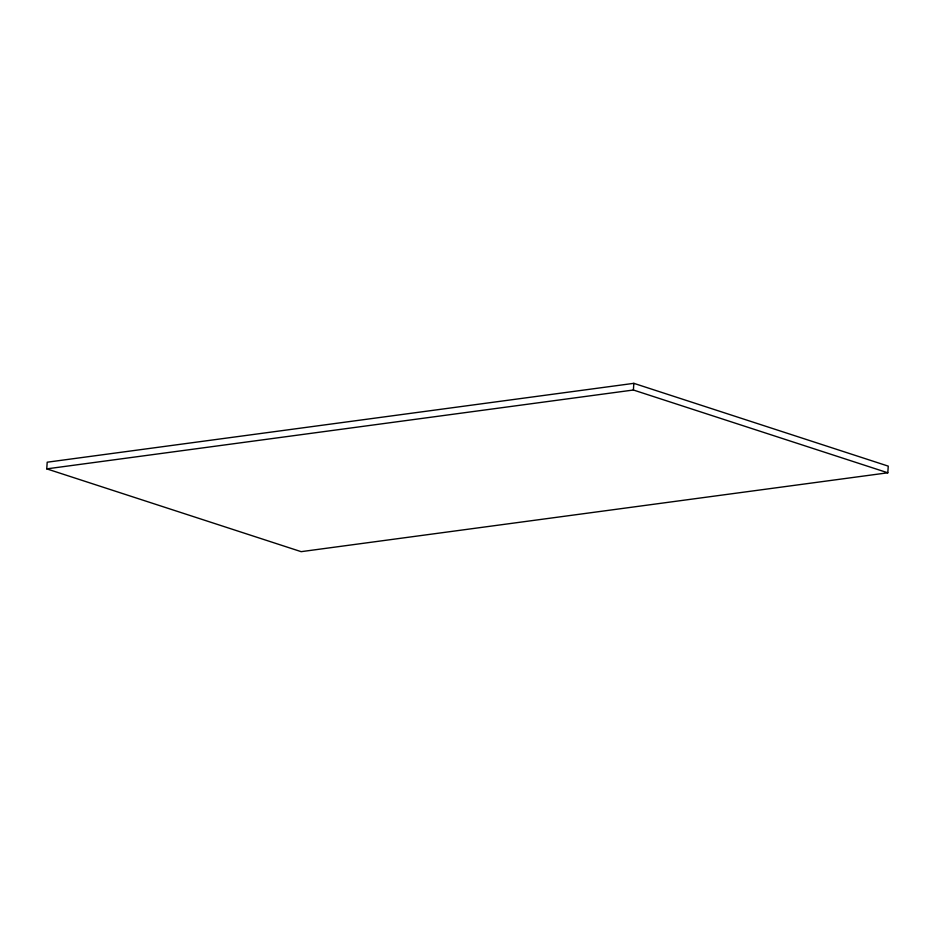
<?xml version="1.0" encoding="UTF-8"?>
<svg xmlns="http://www.w3.org/2000/svg" width="935" height="935" viewBox="0 0 935 935"><rect width="100%" height="100%" fill="white"/><g stroke="black" fill="none" stroke-linecap="round" stroke-linejoin="round"><path stroke-width="1.4" d="M46.75 468.867L47.194 462.206L633.837 383.338L888.25 466.133L887.806 472.794L301.163 551.662L46.75 468.867L633.392 390.012L887.806 472.794M633.392 390.012L633.837 383.338"/></g></svg>
